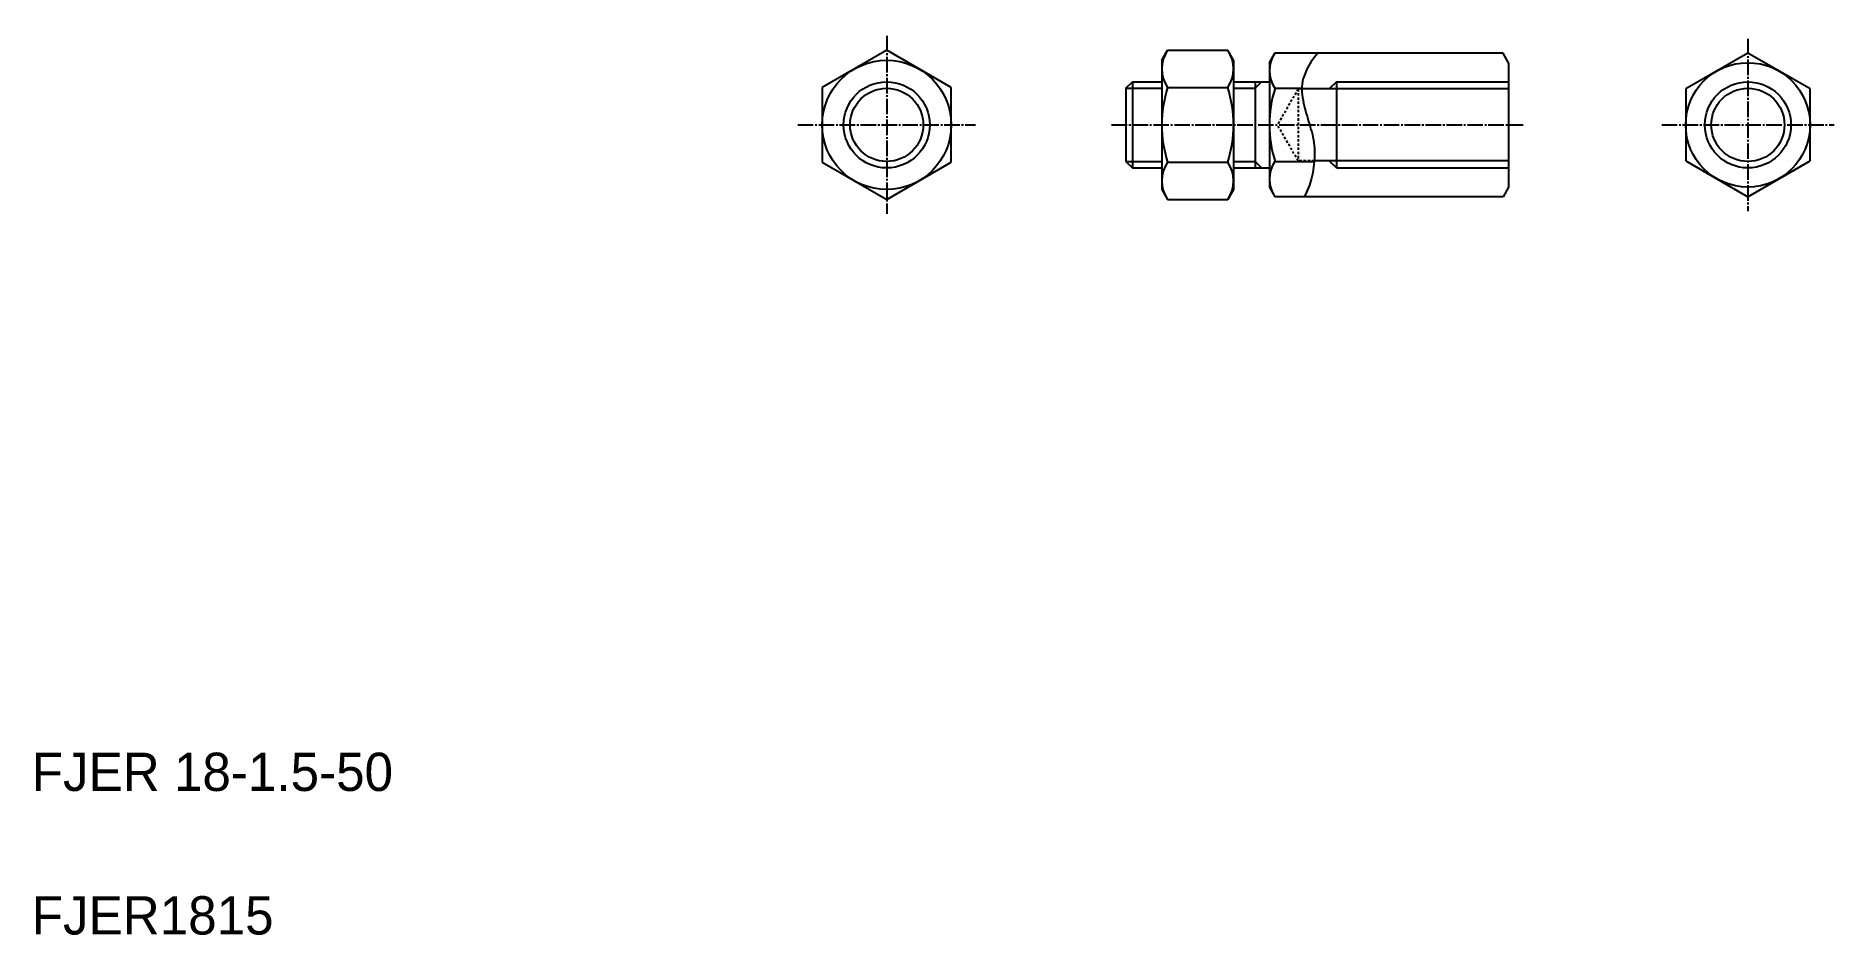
# Model space of a CAD drawing. Extents: x 21 to 397, y 20 to 208.
import ezdxf

# ---------------------------------------------------------------- set-up
doc = ezdxf.new("R2010")
doc.units = 0
doc.header["$LTSCALE"] = 0.25
doc.linetypes.add('CENTER', pattern=[17.5, 13, -1.5, 1.5, -1.5])
doc.linetypes.add('DASHED', pattern=[3.5, 2, -1.5])
doc.layers.get('0').update_dxf_attribs({"linetype": 'CONTINUOUS'})
doc.layers.add('CENTER', color=1, linetype='CENTER')

msp = doc.modelspace()

# ---------------------------------------------------------------- linework, layer by layer
for p, q in [((198.69, 204.82), (185.19, 197.02)), ((212.19, 197.02), (198.69, 204.82)), ((256.19, 202.73), (257.39, 204.82)), ((257.39, 204.82), (269.98, 204.82)), ((271.19, 202.73), (269.98, 204.82)), ((278.69, 202.23), (279.85, 204.24)), ((327.52, 204.24), (279.85, 204.24)), ((328.69, 202.23), (327.52, 204.24)), ((378.69, 204.24), (365.69, 196.73)), ((391.69, 196.73), (378.69, 204.24)), ((256.19, 202.73), (256.19, 175.73)), ((271.19, 202.73), (271.19, 175.73)), ((278.69, 202.23), (278.69, 176.23)), ((328.69, 202.23), (328.69, 176.23)), ((185.19, 197.02), (185.19, 181.43)), ((212.19, 181.43), (212.19, 197.02)), ((248.69, 196.87), (250.04, 198.23)), ((248.69, 196.87), (248.69, 181.58)), ((250.04, 198.23), (256.19, 198.23)), ((250.04, 198.23), (250.04, 180.23)), ((257.39, 197.02), (269.98, 197.02)), ((271.19, 198.23), (278.69, 198.23)), ((275.69, 198.23), (275.69, 180.23)), ((279.85, 196.87), (285.47, 196.87)), ((328.69, 196.73), (285.47, 196.73)), ((292.69, 198.23), (292.69, 180.23)), ((365.69, 196.73), (365.69, 181.72)), ((391.69, 181.72), (391.69, 196.73)), ((185.19, 193.12), (185.19, 193.12)), ((185.19, 189.23), (185.19, 189.23)), ((185.19, 181.43), (198.69, 173.64)), ((198.69, 173.64), (212.19, 181.43)), ((248.69, 181.58), (250.04, 180.23)), ((257.39, 181.43), (269.98, 181.43)), ((279.85, 181.58), (288.05, 181.58)), ((328.69, 181.72), (288.06, 181.72)), ((365.69, 181.72), (378.69, 174.22)), ((378.69, 174.22), (391.69, 181.72)), ((250.04, 180.23), (256.19, 180.23)), ((271.19, 180.23), (278.69, 180.23)), ((256.19, 175.73), (257.39, 173.64)), ((257.39, 173.64), (269.98, 173.64)), ((271.19, 175.73), (269.98, 173.64)), ((278.69, 176.23), (279.85, 174.22)), ((327.52, 174.22), (279.85, 174.22)), ((328.69, 176.23), (327.52, 174.22))]:
    msp.add_line(p, q)
at = {"color": 3}
for p, q in [((248.69, 196.87), (256.19, 196.87)), ((271.19, 196.87), (275.69, 196.87)), ((275.69, 196.87), (277.04, 198.23)), ((292.69, 198.23), (291.19, 196.73)), ((292.69, 198.23), (328.69, 198.23)), ((248.69, 181.58), (256.19, 181.58)), ((271.19, 181.58), (275.69, 181.58)), ((275.69, 181.58), (277.04, 180.23)), ((292.69, 180.23), (291.19, 181.72)), ((292.69, 180.23), (328.69, 180.23))]:
    msp.add_line(p, q, dxfattribs=at)
at = {"color": 3, "linetype": 'DASHED'}
for p, q in [((284.69, 196.73), (280.35, 189.23)), ((284.69, 196.73), (284.69, 181.72)), ((285.47, 196.73), (284.69, 196.73)), ((284.69, 181.72), (280.35, 189.23)), ((288.06, 181.72), (284.69, 181.72))]:
    msp.add_line(p, q, dxfattribs=at)
at = {"color": 3}
msp.add_lwpolyline([(288.79, 204.24, 0.074584), (286.35, 200.51, 0.056752), (285.63, 198.34, 0.06751), (285.49, 196.06, 0.0343), (285.82, 193.8, 0.01879), (286.38, 191.58, 0.004539), (287.05, 189.39, -0.015359), (287.66, 187.19, -0.03605), (288.05, 184.94, -0.032073), (288.11, 182.65, -0.02243), (287.93, 180.37, -0.030113), (287.51, 178.12, -0.068321), (285.94, 174.22)], format="xyb", dxfattribs=at)
for centre, radius in [((198.69, 189.23), 13.5), ((378.69, 189.23), 13), ((198.69, 189.23), 9), ((378.69, 189.23), 7.65)]:
    msp.add_circle(centre, radius)
for centre, radius in [((198.69, 189.23), 7.65), ((378.69, 189.23), 9)]:
    msp.add_circle(centre, radius, dxfattribs=at)
for centre, radius, start, end in [((263.09, 200.92), 6.9, 145.6158, 214.3842), ((264.28, 200.92), 6.9, 325.6158, 34.3842), ((285.1, 200.56), 6.42, 144.9843, 215.0157), ((281.98, 189.23), 25.79, 162.412, 197.588), ((245.39, 189.23), 25.79, 342.412, 17.588), ((304.45, 189.23), 25.76, 162.7324, 197.2676), ((263.09, 177.54), 6.9, 145.6158, 214.3842), ((264.28, 177.54), 6.9, 325.6158, 34.3842), ((285.1, 177.9), 6.42, 144.9843, 215.0157)]:
    msp.add_arc(centre, radius, start, end)
at = {"layer": 'CENTER', "color": 1, "linetype": 'CENTER'}
for p, q in [((198.69, 207.82), (198.69, 170.64)), ((378.69, 207.24), (378.69, 171.22)), ((180.1, 189.23), (217.27, 189.23)), ((245.69, 189.23), (331.69, 189.23)), ((360.67, 189.23), (396.7, 189.23))]:
    msp.add_line(p, q, dxfattribs=at)

# ---------------------------------------------------------------- texts
for s, p in [('FJER 18-1.5-50', (20, 50)), ('FJER1815', (20, 20))]:
    msp.add_text(s, height=8).set_placement(p)

doc.saveas('drawing.dxf')
